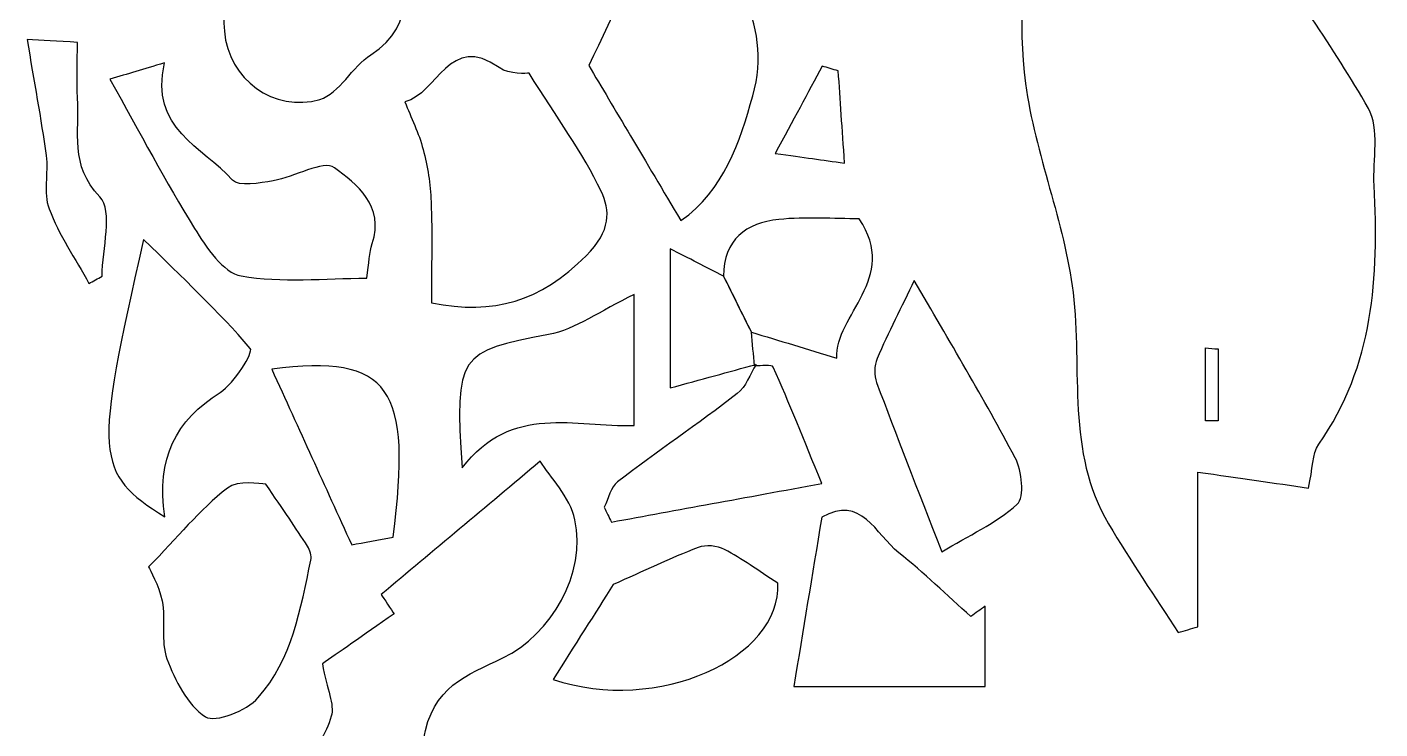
# Model space of a CAD drawing. Header units: centimetres. Extents: x -3.4 to 2.96, y -3.53 to 3.2.
# Drawn here: x -0.906 to -0.217, y -1.948 to -1.591 of the extents above; entities that cross this region are included whole.
import ezdxf

# ---------------------------------------------------------------- set-up
doc = ezdxf.new("R2010")
doc.units = ezdxf.units.CM
doc.header["$MEASUREMENT"] = 0
doc.layers.add('Layer 1', color=7, linetype='Continuous')

msp = doc.modelspace()

# ---------------------------------------------------------------- linework, layer by layer
at = {"layer": 'Layer 1'}
for points, knots in [([(-0.80539, -1.52583), (-0.79018, -1.52498), (-0.77843, -1.52564), (-0.76734, -1.52334), (-0.76734, -1.52334), (-0.74456, -1.5186), (-0.72506, -1.52741), (-0.71903, -1.54673), (-0.71903, -1.54673), (-0.71331, -1.56507), (-0.70585, -1.58922), (-0.73041, -1.60496), (-0.73041, -1.60496), (-0.74007, -1.6111), (-0.74639, -1.62472), (-0.75639, -1.62769), (-0.75639, -1.62769), (-0.77978, -1.63465), (-0.80306, -1.61748), (-0.80502, -1.59298), (-0.80502, -1.59298), (-0.80682, -1.57096), (-0.80539, -1.54866), (-0.80539, -1.52583)], [0, 0, 0, 0, 0.142857, 0.142857, 0.142857, 0.142857, 0.285714, 0.285714, 0.285714, 0.285714, 0.428571, 0.428571, 0.428571, 0.428571, 0.571429, 0.571429, 0.571429, 0.571429, 0.714286, 0.714286, 0.714286, 0.714286, 1, 1, 1, 1]), ([(-0.36319, -1.56647), (-0.33509, -1.56877), (-0.32604, -1.5612), (-0.32064, -1.52041), (-0.32064, -1.52041), (-0.30609, -1.5288), (-0.29074, -1.53306), (-0.28288, -1.54308), (-0.28288, -1.54308), (-0.26084, -1.57136), (-0.24041, -1.60124), (-0.2225, -1.6323), (-0.2225, -1.6323), (-0.2166, -1.64257), (-0.22025, -1.65839), (-0.21956, -1.67162), (-0.21956, -1.67162), (-0.21715, -1.71805), (-0.21964, -1.76322), (-0.24774, -1.80328), (-0.24774, -1.80328), (-0.25121, -1.80817), (-0.25078, -1.81577), (-0.25293, -1.82561), (-0.25293, -1.82561), (-0.27034, -1.82307), (-0.28746, -1.82064), (-0.30942, -1.81746), (-0.30942, -1.81746), (-0.30942, -1.84233), (-0.30942, -1.86932), (-0.30942, -1.89628), (-0.30942, -1.89628), (-0.31273, -1.89726), (-0.31601, -1.89826), (-0.31932, -1.89927), (-0.31932, -1.89927), (-0.3312, -1.88085), (-0.34369, -1.86278), (-0.3548, -1.84392), (-0.3548, -1.84392), (-0.37652, -1.80706), (-0.36811, -1.76563), (-0.3729, -1.72607), (-0.3729, -1.72607), (-0.37724, -1.69014), (-0.39221, -1.65561), (-0.39708, -1.61968), (-0.39708, -1.61968), (-0.40131, -1.58835), (-0.39795, -1.55599), (-0.39245, -1.52102), (-0.39245, -1.52102), (-0.38312, -1.53548), (-0.37378, -1.55001), (-0.36319, -1.56647)], [0, 0, 0, 0, 0.066667, 0.066667, 0.066667, 0.066667, 0.133333, 0.133333, 0.133333, 0.133333, 0.2, 0.2, 0.2, 0.2, 0.266667, 0.266667, 0.266667, 0.266667, 0.333333, 0.333333, 0.333333, 0.333333, 0.4, 0.4, 0.4, 0.4, 0.466667, 0.466667, 0.466667, 0.466667, 0.533333, 0.533333, 0.533333, 0.533333, 0.6, 0.6, 0.6, 0.6, 0.666667, 0.666667, 0.666667, 0.666667, 0.733333, 0.733333, 0.733333, 0.733333, 0.8, 0.8, 0.8, 0.8, 0.866667, 0.866667, 0.866667, 0.866667, 1, 1, 1, 1]), ([(-0.57261, -1.68947), (-0.591, -1.65846), (-0.60682, -1.63179), (-0.61947, -1.61054), (-0.61947, -1.61054), (-0.60632, -1.58286), (-0.59412, -1.55696), (-0.58153, -1.53122), (-0.58153, -1.53122), (-0.58002, -1.52812), (-0.57693, -1.525), (-0.5738, -1.52381), (-0.5738, -1.52381), (-0.57205, -1.52312), (-0.56761, -1.52561), (-0.56637, -1.52781), (-0.56637, -1.52781), (-0.54922, -1.55832), (-0.52509, -1.58769), (-0.53597, -1.62586), (-0.53597, -1.62586), (-0.54266, -1.64931), (-0.55039, -1.67399), (-0.57261, -1.68947)], [0, 0, 0, 0, 0.142857, 0.142857, 0.142857, 0.142857, 0.285714, 0.285714, 0.285714, 0.285714, 0.428571, 0.428571, 0.428571, 0.428571, 0.571429, 0.571429, 0.571429, 0.571429, 0.714286, 0.714286, 0.714286, 0.714286, 1, 1, 1, 1]), ([(-0.90554, -1.59716), (-0.89803, -1.59761), (-0.89001, -1.59809), (-0.8799, -1.59869), (-0.8799, -1.59869), (-0.8799, -1.60896), (-0.8804, -1.618), (-0.87979, -1.62697), (-0.87979, -1.62697), (-0.87868, -1.64409), (-0.884, -1.66123), (-0.86844, -1.6774), (-0.86844, -1.6774), (-0.86153, -1.68457), (-0.86728, -1.70391), (-0.86728, -1.71772), (-0.86728, -1.71772), (-0.86953, -1.71899), (-0.87178, -1.72023), (-0.874, -1.72148), (-0.874, -1.72148), (-0.88096, -1.70883), (-0.88927, -1.69674), (-0.89432, -1.68341), (-0.89432, -1.68341), (-0.89739, -1.67534), (-0.89461, -1.66526), (-0.89585, -1.65629), (-0.89585, -1.65629), (-0.89845, -1.63743), (-0.90196, -1.61867), (-0.90554, -1.59716)], [0, 0, 0, 0, 0.111111, 0.111111, 0.111111, 0.111111, 0.222222, 0.222222, 0.222222, 0.222222, 0.333333, 0.333333, 0.333333, 0.333333, 0.444444, 0.444444, 0.444444, 0.444444, 0.555556, 0.555556, 0.555556, 0.555556, 0.666667, 0.666667, 0.666667, 0.666667, 0.777778, 0.777778, 0.777778, 0.777778, 1, 1, 1, 1]), ([(-0.69961, -1.73127), (-0.69961, -1.71283), (-0.69916, -1.69629), (-0.69977, -1.67983), (-0.69977, -1.67983), (-0.70011, -1.67089), (-0.70154, -1.66184), (-0.70382, -1.65319), (-0.70382, -1.65319), (-0.70604, -1.64488), (-0.70998, -1.63702), (-0.71316, -1.6289), (-0.71316, -1.6289), (-0.69657, -1.62512), (-0.69046, -1.59334), (-0.66514, -1.61154), (-0.66514, -1.61154), (-0.6598, -1.61538), (-0.65093, -1.61429), (-0.64993, -1.61442), (-0.64993, -1.61442), (-0.63577, -1.63702), (-0.62249, -1.65477), (-0.61323, -1.67448), (-0.61323, -1.67448), (-0.60855, -1.68438), (-0.60799, -1.69446), (-0.62088, -1.70731), (-0.62088, -1.70731), (-0.64421, -1.73061), (-0.6676, -1.73768), (-0.69961, -1.73127)], [0, 0, 0, 0, 0.111111, 0.111111, 0.111111, 0.111111, 0.222222, 0.222222, 0.222222, 0.222222, 0.333333, 0.333333, 0.333333, 0.333333, 0.444444, 0.444444, 0.444444, 0.444444, 0.555556, 0.555556, 0.555556, 0.555556, 0.666667, 0.666667, 0.666667, 0.666667, 0.777778, 0.777778, 0.777778, 0.777778, 1, 1, 1, 1]), ([(-0.86331, -1.61742), (-0.85413, -1.61469), (-0.84667, -1.61247), (-0.83556, -1.60916), (-0.83556, -1.60916), (-0.84315, -1.64255), (-0.81611, -1.652), (-0.80095, -1.66877), (-0.80095, -1.66877), (-0.79772, -1.67232), (-0.78709, -1.67033), (-0.78015, -1.66914), (-0.78015, -1.66914), (-0.76935, -1.66734), (-0.75467, -1.6584), (-0.74901, -1.66253), (-0.74901, -1.66253), (-0.73782, -1.67079), (-0.72335, -1.6819), (-0.72977, -1.70116), (-0.72977, -1.70116), (-0.7313, -1.70574), (-0.73136, -1.71079), (-0.73257, -1.71875), (-0.73257, -1.71875), (-0.75405, -1.71875), (-0.77586, -1.72124), (-0.79655, -1.71764), (-0.79655, -1.71764), (-0.80568, -1.716), (-0.81433, -1.70301), (-0.82028, -1.69338), (-0.82028, -1.69338), (-0.83497, -1.66971), (-0.84788, -1.64502), (-0.86331, -1.61742)], [0, 0, 0, 0, 0.1, 0.1, 0.1, 0.1, 0.2, 0.2, 0.2, 0.2, 0.3, 0.3, 0.3, 0.3, 0.4, 0.4, 0.4, 0.4, 0.5, 0.5, 0.5, 0.5, 0.6, 0.6, 0.6, 0.6, 0.7, 0.7, 0.7, 0.7, 0.8, 0.8, 0.8, 0.8, 1, 1, 1, 1]), ([(-0.48924, -1.66013), (-0.50093, -1.65852), (-0.50943, -1.65735), (-0.52451, -1.65529), (-0.52451, -1.65529), (-0.51536, -1.6382), (-0.50797, -1.62449), (-0.50062, -1.61076), (-0.50062, -1.61076), (-0.49789, -1.61158), (-0.49517, -1.6124), (-0.49244, -1.61322), (-0.49244, -1.61322), (-0.49144, -1.62788), (-0.49046, -1.64248), (-0.48924, -1.66013)], [0, 0, 0, 0, 0.2, 0.2, 0.2, 0.2, 0.4, 0.4, 0.4, 0.4, 0.6, 0.6, 0.6, 0.6, 1, 1, 1, 1]), ([(-0.55086, -1.7177), (-0.55078, -1.69913), (-0.53938, -1.69055), (-0.52279, -1.68886), (-0.52279, -1.68886), (-0.50882, -1.68746), (-0.49461, -1.68854), (-0.48175, -1.68854), (-0.48175, -1.68854), (-0.46124, -1.71915), (-0.49429, -1.73738), (-0.49315, -1.75947), (-0.49315, -1.75947), (-0.50831, -1.75484), (-0.52247, -1.75055), (-0.53665, -1.74627), (-0.53665, -1.74627), (-0.54139, -1.73678), (-0.54613, -1.72723), (-0.55086, -1.7177)], [0, 0, 0, 0, 0.166667, 0.166667, 0.166667, 0.166667, 0.333333, 0.333333, 0.333333, 0.333333, 0.5, 0.5, 0.5, 0.5, 0.666667, 0.666667, 0.666667, 0.666667, 1, 1, 1, 1]), ([(-0.83542, -1.84034), (-0.87106, -1.81804), (-0.87151, -1.80925), (-0.84616, -1.69903), (-0.84616, -1.69903), (-0.8264, -1.71856), (-0.80803, -1.7356), (-0.79184, -1.75451), (-0.79184, -1.75451), (-0.79017, -1.75642), (-0.79988, -1.77224), (-0.80727, -1.77695), (-0.80727, -1.77695), (-0.8296, -1.79126), (-0.84, -1.81036), (-0.83542, -1.84034)], [0, 0, 0, 0, 0.2, 0.2, 0.2, 0.2, 0.4, 0.4, 0.4, 0.4, 0.6, 0.6, 0.6, 0.6, 1, 1, 1, 1]), ([(-0.55086, -1.7177), (-0.54612, -1.72723), (-0.54139, -1.73678), (-0.53665, -1.74628), (-0.53665, -1.74628), (-0.53612, -1.75197), (-0.53562, -1.75771), (-0.53509, -1.76335), (-0.53509, -1.76335), (-0.53506, -1.76335), (-0.53432, -1.76269), (-0.5343, -1.76266), (-0.5343, -1.76266), (-0.5483, -1.76652), (-0.56232, -1.77031), (-0.57809, -1.77467), (-0.57809, -1.77467), (-0.57809, -1.75263), (-0.57809, -1.72921), (-0.57809, -1.70379), (-0.57809, -1.70379), (-0.56851, -1.70868), (-0.55967, -1.7132), (-0.55086, -1.7177)], [0, 0, 0, 0, 0.142857, 0.142857, 0.142857, 0.142857, 0.285714, 0.285714, 0.285714, 0.285714, 0.428571, 0.428571, 0.428571, 0.428571, 0.571429, 0.571429, 0.571429, 0.571429, 0.714286, 0.714286, 0.714286, 0.714286, 1, 1, 1, 1]), ([(-0.45371, -1.7199), (-0.4359, -1.75086), (-0.41831, -1.78009), (-0.40233, -1.8102), (-0.40233, -1.8102), (-0.39884, -1.81681), (-0.39746, -1.83036), (-0.40132, -1.83385), (-0.40132, -1.83385), (-0.41214, -1.84364), (-0.42616, -1.84991), (-0.43976, -1.85806), (-0.43976, -1.85806), (-0.45246, -1.8253), (-0.46294, -1.79869), (-0.47291, -1.77194), (-0.47291, -1.77194), (-0.47426, -1.76832), (-0.47421, -1.76321), (-0.4727, -1.75974), (-0.4727, -1.75974), (-0.46688, -1.74636), (-0.46024, -1.73339), (-0.45371, -1.7199)], [0, 0, 0, 0, 0.142857, 0.142857, 0.142857, 0.142857, 0.285714, 0.285714, 0.285714, 0.285714, 0.428571, 0.428571, 0.428571, 0.428571, 0.571429, 0.571429, 0.571429, 0.571429, 0.714286, 0.714286, 0.714286, 0.714286, 1, 1, 1, 1]), ([(-0.68405, -1.81541), (-0.68783, -1.75762), (-0.68564, -1.75601), (-0.63997, -1.74746), (-0.63997, -1.74746), (-0.62624, -1.74487), (-0.61378, -1.73545), (-0.59642, -1.72706), (-0.59642, -1.72706), (-0.59642, -1.75312), (-0.59642, -1.77246), (-0.59642, -1.79374), (-0.59642, -1.79374), (-0.62643, -1.79493), (-0.65842, -1.78205), (-0.68405, -1.81541)], [0, 0, 0, 0, 0.2, 0.2, 0.2, 0.2, 0.4, 0.4, 0.4, 0.4, 0.6, 0.6, 0.6, 0.6, 1, 1, 1, 1]), ([(-0.29901, -1.7548), (-0.30115, -1.75461), (-0.3033, -1.7544), (-0.30544, -1.75424), (-0.30544, -1.75424), (-0.30544, -1.7666), (-0.30544, -1.77901), (-0.30544, -1.79133), (-0.30544, -1.79133), (-0.3033, -1.79133), (-0.30115, -1.79133), (-0.29901, -1.79136), (-0.29901, -1.79136), (-0.29901, -1.77916), (-0.29901, -1.76697), (-0.29901, -1.7548)], [0, 0, 0, 0, 0.2, 0.2, 0.2, 0.2, 0.4, 0.4, 0.4, 0.4, 0.6, 0.6, 0.6, 0.6, 1, 1, 1, 1]), ([(-0.78094, -1.76509), (-0.72035, -1.75731), (-0.70929, -1.77464), (-0.71916, -1.85066), (-0.71916, -1.85066), (-0.72638, -1.85198), (-0.73419, -1.85341), (-0.74022, -1.85452), (-0.74022, -1.85452), (-0.75404, -1.82422), (-0.76684, -1.79607), (-0.78094, -1.76509)], [0, 0, 0, 0, 0.25, 0.25, 0.25, 0.25, 0.5, 0.5, 0.5, 0.5, 1, 1, 1, 1]), ([(-0.53507, -1.76334), (-0.53179, -1.76353), (-0.52618, -1.76268), (-0.52554, -1.76405), (-0.52554, -1.76405), (-0.51744, -1.78231), (-0.51004, -1.80091), (-0.50083, -1.82329), (-0.50083, -1.82329), (-0.54062, -1.83062), (-0.5743, -1.83678), (-0.60799, -1.84298), (-0.60799, -1.84298), (-0.60918, -1.84047), (-0.61042, -1.83795), (-0.61164, -1.83541), (-0.61164, -1.83541), (-0.60942, -1.83102), (-0.60833, -1.82512), (-0.60479, -1.82245), (-0.60479, -1.82245), (-0.58473, -1.80713), (-0.56389, -1.7929), (-0.54388, -1.77755), (-0.54388, -1.77755), (-0.53946, -1.77414), (-0.5374, -1.76768), (-0.5343, -1.76265), (-0.5343, -1.76265), (-0.53433, -1.76265), (-0.53507, -1.76334), (-0.53507, -1.76334)], [0, 0, 0, 0, 0.111111, 0.111111, 0.111111, 0.111111, 0.222222, 0.222222, 0.222222, 0.222222, 0.333333, 0.333333, 0.333333, 0.333333, 0.444444, 0.444444, 0.444444, 0.444444, 0.555556, 0.555556, 0.555556, 0.555556, 0.666667, 0.666667, 0.666667, 0.666667, 0.777778, 0.777778, 0.777778, 0.777778, 1, 1, 1, 1]), ([(-0.76547, -1.96988), (-0.75933, -1.95879), (-0.75309, -1.95086), (-0.7506, -1.94186), (-0.7506, -1.94186), (-0.74893, -1.93583), (-0.75264, -1.92834), (-0.75515, -1.91514), (-0.75515, -1.91514), (-0.74761, -1.9099), (-0.73494, -1.90104), (-0.71866, -1.88963), (-0.71866, -1.88963), (-0.7198, -1.88796), (-0.724, -1.88161), (-0.72522, -1.87989), (-0.72522, -1.87989), (-0.69858, -1.85756), (-0.67238, -1.83565), (-0.64418, -1.81202), (-0.64418, -1.81202), (-0.63926, -1.81993), (-0.6291, -1.83004), (-0.62653, -1.84187), (-0.62653, -1.84187), (-0.62063, -1.86883), (-0.63854, -1.90024), (-0.66325, -1.91214), (-0.66325, -1.91214), (-0.68174, -1.92108), (-0.69902, -1.92637), (-0.7037, -1.95392), (-0.7037, -1.95392), (-0.70773, -1.97755), (-0.7352, -1.9758), (-0.76547, -1.96988)], [0, 0, 0, 0, 0.1, 0.1, 0.1, 0.1, 0.2, 0.2, 0.2, 0.2, 0.3, 0.3, 0.3, 0.3, 0.4, 0.4, 0.4, 0.4, 0.5, 0.5, 0.5, 0.5, 0.6, 0.6, 0.6, 0.6, 0.7, 0.7, 0.7, 0.7, 0.8, 0.8, 0.8, 0.8, 1, 1, 1, 1]), ([(-0.84362, -1.86579), (-0.82917, -1.85089), (-0.81761, -1.83669), (-0.80354, -1.82563), (-0.80354, -1.82563), (-0.79798, -1.82124), (-0.78692, -1.8238), (-0.78393, -1.82359), (-0.78393, -1.82359), (-0.77491, -1.837), (-0.76861, -1.84603), (-0.76268, -1.85529), (-0.76268, -1.85529), (-0.76144, -1.85722), (-0.76054, -1.86016), (-0.76101, -1.86235), (-0.76101, -1.86235), (-0.76625, -1.88714), (-0.77051, -1.91283), (-0.78784, -1.93236), (-0.78784, -1.93236), (-0.79371, -1.939), (-0.80967, -1.94532), (-0.81475, -1.9421), (-0.81475, -1.9421), (-0.82396, -1.93617), (-0.83018, -1.92358), (-0.8343, -1.91255), (-0.8343, -1.91255), (-0.83761, -1.90366), (-0.83486, -1.89271), (-0.83679, -1.88305), (-0.83679, -1.88305), (-0.83844, -1.87489), (-0.84294, -1.8674), (-0.84362, -1.86579)], [0, 0, 0, 0, 0.1, 0.1, 0.1, 0.1, 0.2, 0.2, 0.2, 0.2, 0.3, 0.3, 0.3, 0.3, 0.4, 0.4, 0.4, 0.4, 0.5, 0.5, 0.5, 0.5, 0.6, 0.6, 0.6, 0.6, 0.7, 0.7, 0.7, 0.7, 0.8, 0.8, 0.8, 0.8, 1, 1, 1, 1]), ([(-0.50088, -1.84049), (-0.48088, -1.82893), (-0.47334, -1.84909), (-0.46156, -1.85856), (-0.46156, -1.85856), (-0.44883, -1.8688), (-0.43706, -1.88018), (-0.42489, -1.89108), (-0.42489, -1.89108), (-0.42248, -1.88928), (-0.42002, -1.88751), (-0.41764, -1.88574), (-0.41764, -1.88574), (-0.41764, -1.8986), (-0.41764, -1.91146), (-0.41764, -1.92667), (-0.41764, -1.92667), (-0.45087, -1.92667), (-0.48426, -1.92667), (-0.51509, -1.92667), (-0.51509, -1.92667), (-0.51033, -1.89788), (-0.5058, -1.87039), (-0.50088, -1.84049)], [0, 0, 0, 0, 0.142857, 0.142857, 0.142857, 0.142857, 0.285714, 0.285714, 0.285714, 0.285714, 0.428571, 0.428571, 0.428571, 0.428571, 0.571429, 0.571429, 0.571429, 0.571429, 0.714286, 0.714286, 0.714286, 0.714286, 1, 1, 1, 1]), ([(-0.63765, -1.9231), (-0.62688, -1.90606), (-0.61603, -1.88897), (-0.60706, -1.87481), (-0.60706, -1.87481), (-0.59182, -1.86804), (-0.57806, -1.8614), (-0.56385, -1.85592), (-0.56385, -1.85592), (-0.55999, -1.85441), (-0.55409, -1.85499), (-0.55033, -1.85695), (-0.55033, -1.85695), (-0.54147, -1.86155), (-0.53337, -1.86753), (-0.52324, -1.87407), (-0.52324, -1.87407), (-0.52141, -1.9122), (-0.58439, -1.94096), (-0.63765, -1.9231)], [0, 0, 0, 0, 0.166667, 0.166667, 0.166667, 0.166667, 0.333333, 0.333333, 0.333333, 0.333333, 0.5, 0.5, 0.5, 0.5, 0.666667, 0.666667, 0.666667, 0.666667, 1, 1, 1, 1])]:
    msp.add_open_spline(points, degree=3, knots=knots, dxfattribs=at)

doc.saveas('drawing.dxf')
